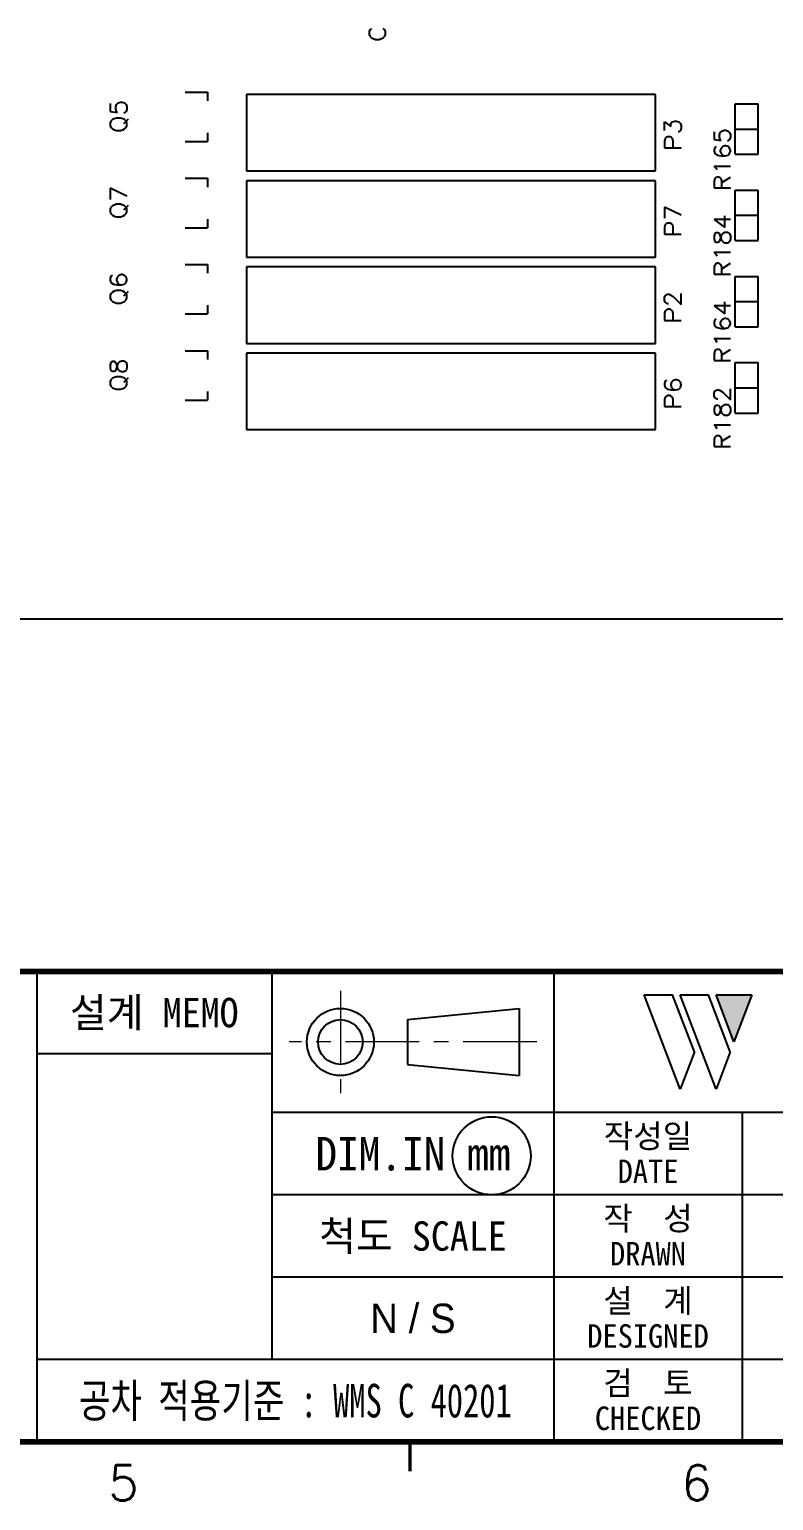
# Model space of a CAD drawing. Extents: x 295 to 953, y 10 to 290.
# Drawn here: x 703.4 to 766.7, y 10 to 135.1 of the extents above; entities that cross this region are included whole.
import ezdxf
from ezdxf.enums import TextEntityAlignment as Align

# ---------------------------------------------------------------- set-up
doc = ezdxf.new("R2010")
doc.units = 0
doc.header["$LTSCALE"] = 5
doc.header["$MEASUREMENT"] = 0
doc.linetypes.add('CENTER', pattern=[2, 1.25, -0.25, 0.25, -0.25])
doc.layers.get('0').update_dxf_attribs({"linetype": 'CONTINUOUS', "lineweight": 25})
doc.layers.add('2', color=2, linetype='CENTER', lineweight=13)
for name, color, linetype in [('DV-INT-A3_TSK', 14, 'CONTINUOUS'), ('SHEET', 3, 'CONTINUOUS'), ('문자', 4, 'CONTINUOUS'), ('테두리', 3, 'CONTINUOUS')]:
    doc.layers.add(name, color=color, linetype=linetype)
doc.styles.add('MARK', font='ARLRDBD.TTF')
doc.styles.get("Standard").update_dxf_attribs({"font": 'simplex.shx'})
doc.styles.add('굴림', font='')
doc.styles.add('굴림체', font='')
doc.styles.get('굴림').set_extended_font_data('Gulim')
doc.styles.get('굴림체').set_extended_font_data('GulimChe')

# ---------------------------------------------------------------- blocks, each defined once
blk = doc.blocks.new('B')
at = {"layer": '문자'}
blk.add_hatch(color=256, dxfattribs=at).paths.add_polyline_path([(13.79, 10), (15.31, 6), (16.84, 10)])
at = {"color": 4, "const_width": 0.6}
blk.add_lwpolyline([(48.46, 10.32, 1), (49.06, 10.32, 1)], format="xyb", close=True, dxfattribs=at)
at = {"layer": '문자'}
for p, q in [((10.73, 2), (7.68, 10)), ((7.68, 10), (10.09, 10)), ((11.94, 5.16), (10.09, 10)), ((10.73, 10), (13.15, 10)), ((13.79, 2), (10.73, 10)), ((14.99, 5.16), (13.15, 10)), ((13.79, 10), (16.84, 10)), ((15.31, 6), (13.79, 10)), ((16.84, 10), (15.31, 6)), ((11.94, 5.16), (10.73, 2)), ((14.99, 5.16), (13.79, 2))]:
    blk.add_line(p, q, dxfattribs=at)
at = {"layer": '문자', "style": 'MARK', "oblique": 15}
blk.add_text('WOOJIN', height=6.5, dxfattribs=at).set_placement((36.4, 6), align=Align.MIDDLE_CENTER)
blk = doc.blocks.new('C')
at = {"layer": '2'}
for p, q in [((252.83, 53.35), (252.83, 44.65)), ((269.53, 49), (248.48, 49))]:
    blk.add_line(p, q, dxfattribs=at)
at = {"layer": 'SHEET'}
for p, q in [((227, 55), (227, 15)), ((247, 55), (247, 22)), ((271, 55), (271, 15)), ((271, 55), (271, 15)), ((247, 48), (227, 48)), ((333, 43), (247, 43)), ((287, 43), (287, 15)), ((333, 36), (247, 36)), ((311, 29), (247, 29)), ((311, 22), (227, 22))]:
    blk.add_line(p, q, dxfattribs=at)
at = {"layer": 'SHEET', "color": 4}
for p, q in [((258.53, 50.9), (268.03, 51.85)), ((268.03, 51.85), (268.03, 46.15)), ((258.53, 50.9), (258.53, 47.1)), ((258.53, 47.1), (268.03, 46.15))]:
    blk.add_line(p, q, dxfattribs=at)
for radius in [2.85, 1.9]:
    blk.add_circle((252.83, 49), radius, dxfattribs=at)
at = {"layer": 'SHEET'}
blk.add_circle((265.7, 39.32), 3.32, dxfattribs=at)
at = {"layer": '테두리'}
for points, const_width in [([(15, 285), (15, 15), (405, 15), (405, 285), (15, 285)], 0.5), ([(15, 55), (405, 55)], 0.5), ([(258.75, 12.5), (258.75, 15)], 0.3)]:
    blk.add_lwpolyline(points, dxfattribs=dict(at, const_width=const_width))
blk.add_blockref('B', (271, 43))
at = {"layer": '문자', "style": '굴림체'}
for s, height, p in [('설계 MEMO', 2.5, (237, 51.5)), ('작성일', 2, (279, 41)), ('DIM.IN mm', 2.85, (259, 39.5)), ('DATE', 2, (279, 38)), ('작  성', 2, (279, 34)), ('척도 SCALE', 2.5, (259, 32.5)), ('DRAWN', 2, (279, 31)), ('설  계', 2, (279, 27)), ('DESIGNED', 2, (279, 24)), ('검  토', 2, (279, 20)), ('CHECKED', 2, (279, 17))]:
    blk.add_text(s, height=height, dxfattribs=at).set_placement(p, align=Align.MIDDLE_CENTER)
at = {"layer": '문자', "style": '굴림체', "width": 0.75}
blk.add_text('공차 적용기준 : WMS C 40201', height=2.85, dxfattribs=at).set_placement((249, 18.5), align=Align.MIDDLE_CENTER)
at = {"layer": '문자'}
for s, p in [('5', (234.38, 11.5)), ('6', (283.12, 11.5))]:
    blk.add_text(s, height=3, dxfattribs=at).set_placement(p, align=Align.MIDDLE)

msp = doc.modelspace()

# ---------------------------------------------------------------- linework, layer by layer
at = {"layer": 'DV-INT-A3_TSK', "color": 7}
for p, q in [((732.46, 135.2), (732.32, 135.07)), ((733.59, 135.07), (733.45, 135.2)), ((732.32, 135.07), (732.26, 134.94)), ((732.26, 134.94), (732.26, 134.67)), ((732.26, 134.67), (732.32, 134.54)), ((732.32, 134.54), (732.46, 134.4)), ((732.46, 134.4), (732.59, 134.34)), ((732.59, 134.34), (732.79, 134.27)), ((732.79, 134.27), (733.12, 134.27)), ((733.12, 134.27), (733.32, 134.34)), ((733.32, 134.34), (733.45, 134.4)), ((733.45, 134.4), (733.59, 134.54)), ((733.65, 134.94), (733.59, 135.07)), ((733.59, 134.54), (733.65, 134.67)), ((733.65, 134.67), (733.65, 134.94)), ((710.91, 128.86), (711.11, 128.93)), ((711.11, 128.93), (711.24, 128.93)), ((711.24, 128.93), (711.44, 128.86)), ((716.62, 129.79), (718.51, 129.79)), ((718.51, 129.79), (718.51, 129.05)), ((737.13, 129.58), (721.83, 129.58)), ((721.83, 129.58), (721.83, 123.08)), ((756.61, 129.58), (737.13, 129.58)), ((756.61, 123.08), (756.61, 129.58)), ((710.24, 128.8), (710.24, 128.13)), ((710.24, 128.13), (710.84, 128.06)), ((710.71, 128.53), (710.77, 128.73)), ((710.71, 128.33), (710.71, 128.53)), ((710.77, 128.13), (710.71, 128.33)), ((710.77, 128.73), (710.91, 128.86)), ((710.84, 128.06), (710.77, 128.13)), ((711.51, 128.06), (711.38, 127.99)), ((711.44, 128.86), (711.58, 128.73)), ((711.58, 128.13), (711.51, 128.06)), ((711.58, 128.73), (711.65, 128.53)), ((711.65, 128.33), (711.58, 128.13)), ((711.65, 128.53), (711.65, 128.33)), ((763.38, 124.5), (763.38, 128.78)), ((763.38, 128.78), (765.36, 128.78)), ((765.36, 124.5), (765.36, 128.78)), ((710.3, 127.32), (710.24, 127.18)), ((710.24, 127.18), (710.24, 126.91)), ((710.24, 126.91), (710.3, 126.78)), ((710.44, 127.45), (710.3, 127.32)), ((710.3, 126.78), (710.44, 126.65)), ((710.57, 127.52), (710.44, 127.45)), ((710.44, 126.65), (710.57, 126.58)), ((710.77, 127.58), (710.57, 127.52)), ((710.57, 126.58), (710.77, 126.51)), ((711.11, 127.58), (710.77, 127.58)), ((710.77, 126.51), (711.11, 126.51)), ((711.31, 127.52), (711.11, 127.58)), ((711.11, 126.51), (711.31, 126.58)), ((711.44, 127.45), (711.31, 127.52)), ((711.31, 126.58), (711.44, 126.65)), ((711.38, 127.12), (711.78, 127.52)), ((711.58, 127.32), (711.44, 127.45)), ((711.44, 126.65), (711.58, 126.78)), ((711.65, 127.18), (711.58, 127.32)), ((711.58, 126.78), (711.65, 126.91)), ((711.65, 126.91), (711.65, 127.18)), ((757.38, 126.52), (757.38, 127.26)), ((757.38, 127.26), (757.92, 126.86)), ((757.92, 127.06), (757.99, 127.19)), ((757.92, 126.86), (757.92, 127.06)), ((757.99, 127.19), (758.05, 127.26)), ((758.05, 127.26), (758.26, 127.32)), ((758.26, 127.32), (758.39, 127.32)), ((758.39, 127.32), (758.59, 127.26)), ((758.66, 126.45), (758.53, 126.39)), ((758.59, 127.26), (758.73, 127.12)), ((758.73, 126.52), (758.66, 126.45)), ((758.73, 127.12), (758.79, 126.92)), ((758.79, 126.72), (758.73, 126.52)), ((758.79, 126.92), (758.79, 126.72)), ((761.6, 126.41), (761.6, 125.74)), ((762.13, 126.34), (762.26, 126.47)), ((762.26, 126.47), (762.46, 126.54)), ((762.46, 126.54), (762.59, 126.54)), ((762.59, 126.54), (762.79, 126.47)), ((762.79, 126.47), (762.92, 126.34)), ((763.38, 126.64), (765.36, 126.64)), ((716.62, 125.59), (718.51, 125.59)), ((718.51, 126.33), (718.51, 125.59)), ((757.45, 125.85), (757.38, 125.64)), ((757.38, 125.64), (757.38, 125.04)), ((757.52, 125.91), (757.45, 125.85)), ((757.65, 125.98), (757.52, 125.91)), ((757.85, 125.98), (757.65, 125.98)), ((757.99, 125.91), (757.85, 125.98)), ((758.05, 125.85), (757.99, 125.91)), ((758.12, 125.64), (758.05, 125.85)), ((758.12, 125.04), (758.12, 125.64)), ((761.6, 125.74), (762.19, 125.68)), ((761.79, 125.15), (761.67, 125.08)), ((762.06, 126.14), (762.13, 126.34)), ((762.06, 125.94), (762.06, 126.14)), ((762.13, 125.74), (762.06, 125.94)), ((762.19, 125.68), (762.13, 125.74)), ((762.33, 125.15), (762.19, 125.02)), ((762.52, 125.21), (762.33, 125.15)), ((762.59, 125.21), (762.52, 125.21)), ((762.79, 125.15), (762.59, 125.21)), ((762.86, 125.68), (762.73, 125.61)), ((762.92, 125.02), (762.79, 125.15)), ((762.92, 125.74), (762.86, 125.68)), ((762.92, 126.34), (762.99, 126.14)), ((762.99, 125.94), (762.92, 125.74)), ((762.99, 126.14), (762.99, 125.94)), ((757.38, 125.04), (758.79, 125.04)), ((761.67, 125.08), (761.6, 124.88)), ((761.6, 124.88), (761.6, 124.75)), ((761.6, 124.75), (761.67, 124.55)), ((761.67, 124.55), (761.86, 124.42)), ((761.86, 124.42), (762.19, 124.35)), ((762.19, 125.02), (762.13, 124.81)), ((762.13, 124.81), (762.13, 124.75)), ((762.13, 124.75), (762.19, 124.55)), ((762.19, 124.55), (762.33, 124.42)), ((762.19, 124.35), (762.52, 124.35)), ((762.33, 124.42), (762.52, 124.35)), ((762.52, 124.35), (762.79, 124.42)), ((762.79, 124.42), (762.92, 124.55)), ((762.99, 124.81), (762.92, 125.02)), ((762.92, 124.55), (762.99, 124.75)), ((762.99, 124.75), (762.99, 124.81)), ((763.38, 124.5), (765.36, 124.5)), ((721.83, 123.08), (756.61, 123.08)), ((761.79, 123.29), (761.6, 123.49)), ((761.6, 123.49), (762.99, 123.49)), ((761.86, 123.16), (761.79, 123.29)), ((711.65, 120.93), (710.24, 121.6)), ((710.24, 121.6), (710.24, 120.66)), ((716.62, 122.46), (718.51, 122.46)), ((718.51, 122.46), (718.51, 121.71)), ((737.13, 122.24), (721.83, 122.24)), ((721.83, 122.24), (721.83, 115.75)), ((756.61, 122.24), (737.13, 122.24)), ((756.61, 115.75), (756.61, 122.24)), ((761.67, 122.43), (761.6, 122.23)), ((761.6, 122.23), (761.6, 121.63)), ((761.6, 121.63), (762.99, 121.63)), ((761.73, 122.5), (761.67, 122.43)), ((761.86, 122.56), (761.73, 122.5)), ((762, 122.56), (761.86, 122.56)), ((762.13, 122.5), (762, 122.56)), ((762.19, 122.43), (762.13, 122.5)), ((762.26, 122.23), (762.19, 122.43)), ((762.26, 122.1), (762.99, 122.56)), ((762.26, 121.63), (762.26, 122.23)), ((763.38, 117.16), (763.38, 121.45)), ((763.38, 121.45), (765.36, 121.45)), ((765.36, 117.16), (765.36, 121.45)), ((710.44, 120.12), (710.3, 119.98)), ((710.57, 120.18), (710.44, 120.12)), ((710.77, 120.25), (710.57, 120.18)), ((711.11, 120.25), (710.77, 120.25)), ((711.31, 120.18), (711.11, 120.25)), ((711.44, 120.12), (711.31, 120.18)), ((711.38, 119.78), (711.78, 120.18)), ((711.58, 119.98), (711.44, 120.12)), ((710.3, 119.98), (710.24, 119.85)), ((710.24, 119.85), (710.24, 119.58)), ((710.24, 119.58), (710.3, 119.45)), ((710.3, 119.45), (710.44, 119.31)), ((710.44, 119.31), (710.57, 119.24)), ((710.57, 119.24), (710.77, 119.18)), ((710.77, 119.18), (711.11, 119.18)), ((711.11, 119.18), (711.31, 119.24)), ((711.31, 119.24), (711.44, 119.31)), ((711.44, 119.31), (711.58, 119.45)), ((711.65, 119.85), (711.58, 119.98)), ((711.58, 119.45), (711.65, 119.58)), ((711.65, 119.58), (711.65, 119.85)), ((718.51, 118.99), (718.51, 118.25)), ((758.79, 119.32), (757.38, 119.99)), ((757.38, 119.99), (757.38, 119.05)), ((762.99, 118.94), (761.6, 118.94)), ((761.6, 118.94), (762.52, 118.28)), ((762.52, 118.28), (762.52, 119.27)), ((763.38, 119.31), (765.36, 119.31)), ((716.62, 118.25), (718.51, 118.25)), ((757.45, 118.51), (757.38, 118.31)), ((757.38, 118.31), (757.38, 117.71)), ((757.38, 117.71), (758.79, 117.71)), ((757.52, 118.58), (757.45, 118.51)), ((757.65, 118.65), (757.52, 118.58)), ((757.85, 118.65), (757.65, 118.65)), ((757.99, 118.58), (757.85, 118.65)), ((758.05, 118.51), (757.99, 118.58)), ((758.12, 118.31), (758.05, 118.51)), ((758.12, 117.71), (758.12, 118.31)), ((761.67, 117.75), (761.6, 117.55)), ((761.79, 117.81), (761.67, 117.75)), ((761.93, 117.81), (761.79, 117.81)), ((762.06, 117.75), (761.93, 117.81)), ((762.13, 117.61), (762.06, 117.75)), ((762.19, 117.35), (762.13, 117.61)), ((762.19, 117.48), (762.26, 117.68)), ((762.26, 117.68), (762.39, 117.81)), ((762.39, 117.81), (762.52, 117.88)), ((762.52, 117.88), (762.73, 117.88)), ((762.73, 117.88), (762.86, 117.81)), ((762.86, 117.81), (762.92, 117.75)), ((762.92, 117.75), (762.99, 117.55)), ((761.6, 117.55), (761.6, 117.28)), ((761.6, 117.28), (761.67, 117.08)), ((761.67, 117.08), (761.79, 117.02)), ((761.79, 117.02), (761.93, 117.02)), ((761.93, 117.02), (762.06, 117.08)), ((762.06, 117.08), (762.13, 117.22)), ((762.13, 117.22), (762.19, 117.48)), ((762.26, 117.15), (762.19, 117.35)), ((762.39, 117.02), (762.26, 117.15)), ((762.52, 116.95), (762.39, 117.02)), ((762.73, 116.95), (762.52, 116.95)), ((762.86, 117.02), (762.73, 116.95)), ((762.92, 117.08), (762.86, 117.02)), ((762.99, 117.28), (762.92, 117.08)), ((762.99, 117.55), (762.99, 117.28)), ((763.38, 117.16), (765.36, 117.16)), ((716.62, 115.12), (718.51, 115.12)), ((718.51, 115.12), (718.51, 114.38)), ((721.83, 115.75), (756.61, 115.75)), ((761.79, 115.95), (761.6, 116.16)), ((761.6, 116.16), (762.99, 116.16)), ((761.73, 115.16), (761.67, 115.1)), ((761.86, 115.23), (761.73, 115.16)), ((761.86, 115.82), (761.79, 115.95)), ((762, 115.23), (761.86, 115.23)), ((762.13, 115.16), (762, 115.23)), ((762.19, 115.1), (762.13, 115.16)), ((762.26, 114.76), (762.99, 115.23)), ((710.3, 114.13), (710.24, 113.93)), ((710.24, 113.93), (710.24, 113.79)), ((710.44, 114.19), (710.3, 114.13)), ((710.84, 114.06), (710.77, 113.86)), ((710.77, 113.86), (710.77, 113.79)), ((710.97, 114.19), (710.84, 114.06)), ((711.18, 114.26), (710.97, 114.19)), ((711.24, 114.26), (711.18, 114.26)), ((711.44, 114.19), (711.24, 114.26)), ((711.58, 114.06), (711.44, 114.19)), ((711.65, 113.86), (711.58, 114.06)), ((711.65, 113.79), (711.65, 113.86)), ((737.13, 114.91), (721.83, 114.91)), ((721.83, 114.91), (721.83, 108.41)), ((756.61, 114.91), (737.13, 114.91)), ((756.61, 108.41), (756.61, 114.91)), ((761.67, 115.1), (761.6, 114.89)), ((761.6, 114.89), (761.6, 114.3)), ((761.6, 114.3), (762.99, 114.3)), ((762.26, 114.89), (762.19, 115.1)), ((762.26, 114.3), (762.26, 114.89)), ((763.38, 109.83), (763.38, 114.11)), ((763.38, 114.11), (765.36, 114.11)), ((765.36, 109.83), (765.36, 114.11)), ((710.24, 113.79), (710.3, 113.59)), ((710.3, 112.65), (710.24, 112.51)), ((710.3, 113.59), (710.51, 113.46)), ((710.44, 112.78), (710.3, 112.65)), ((710.57, 112.85), (710.44, 112.78)), ((710.51, 113.46), (710.84, 113.39)), ((710.77, 112.92), (710.57, 112.85)), ((710.77, 113.79), (710.84, 113.59)), ((711.11, 112.92), (710.77, 112.92)), ((710.84, 113.59), (710.97, 113.46)), ((710.84, 113.39), (711.18, 113.39)), ((710.97, 113.46), (711.18, 113.39)), ((711.31, 112.85), (711.11, 112.92)), ((711.18, 113.39), (711.44, 113.46)), ((711.44, 112.78), (711.31, 112.85)), ((711.38, 112.45), (711.78, 112.85)), ((711.44, 113.46), (711.58, 113.59)), ((711.58, 112.65), (711.44, 112.78)), ((711.58, 113.59), (711.65, 113.79)), ((711.65, 112.51), (711.58, 112.65)), ((758.79, 111.72), (758.79, 112.66)), ((710.24, 112.51), (710.24, 112.25)), ((710.24, 112.25), (710.3, 112.11)), ((710.3, 112.11), (710.44, 111.98)), ((710.44, 111.98), (710.57, 111.91)), ((710.57, 111.91), (710.77, 111.84)), ((710.77, 111.84), (711.11, 111.84)), ((711.11, 111.84), (711.31, 111.91)), ((711.31, 111.91), (711.44, 111.98)), ((711.44, 111.98), (711.58, 112.11)), ((711.58, 112.11), (711.65, 112.25)), ((711.65, 112.25), (711.65, 112.51)), ((718.51, 111.66), (718.51, 110.92)), ((757.38, 112.32), (757.45, 112.46)), ((757.38, 112.05), (757.38, 112.32)), ((757.45, 111.92), (757.38, 112.05)), ((757.45, 112.46), (757.52, 112.52)), ((757.52, 111.85), (757.45, 111.92)), ((757.52, 112.52), (757.65, 112.59)), ((757.65, 111.78), (757.52, 111.85)), ((757.65, 112.59), (757.78, 112.59)), ((757.72, 111.78), (757.65, 111.78)), ((757.78, 112.59), (757.92, 112.52)), ((757.92, 112.52), (758.12, 112.39)), ((758.12, 112.39), (758.79, 111.72)), ((762.99, 111.6), (761.6, 111.6)), ((761.6, 111.6), (762.52, 110.94)), ((762.52, 110.94), (762.52, 111.94)), ((763.38, 111.97), (765.36, 111.97)), ((716.62, 110.92), (718.51, 110.92)), ((757.45, 111.18), (757.38, 110.98)), ((757.38, 110.98), (757.38, 110.37)), ((757.38, 110.37), (758.79, 110.37)), ((757.52, 111.24), (757.45, 111.18)), ((757.65, 111.31), (757.52, 111.24)), ((757.85, 111.31), (757.65, 111.31)), ((757.99, 111.24), (757.85, 111.31)), ((758.05, 111.18), (757.99, 111.24)), ((758.12, 110.98), (758.05, 111.18)), ((758.12, 110.37), (758.12, 110.98)), ((761.67, 110.41), (761.6, 110.21)), ((761.6, 110.21), (761.6, 110.08)), ((761.79, 110.48), (761.67, 110.41)), ((762.19, 110.35), (762.13, 110.15)), ((762.13, 110.15), (762.13, 110.08)), ((762.33, 110.48), (762.19, 110.35)), ((762.52, 110.54), (762.33, 110.48)), ((762.59, 110.54), (762.52, 110.54)), ((762.79, 110.48), (762.59, 110.54)), ((762.92, 110.35), (762.79, 110.48)), ((762.99, 110.15), (762.92, 110.35)), ((762.99, 110.08), (762.99, 110.15)), ((761.6, 110.08), (761.67, 109.88)), ((761.67, 109.88), (761.86, 109.75)), ((761.86, 109.75), (762.19, 109.69)), ((762.13, 110.08), (762.19, 109.88)), ((762.19, 109.88), (762.33, 109.75)), ((762.19, 109.69), (762.52, 109.69)), ((762.33, 109.75), (762.52, 109.69)), ((762.52, 109.69), (762.79, 109.75)), ((762.79, 109.75), (762.92, 109.88)), ((762.92, 109.88), (762.99, 110.08)), ((763.38, 109.83), (765.36, 109.83)), ((716.62, 107.79), (718.51, 107.79)), ((718.51, 107.79), (718.51, 107.04)), ((721.83, 108.41), (756.61, 108.41)), ((761.79, 108.62), (761.6, 108.82)), ((761.6, 108.82), (762.99, 108.82)), ((761.67, 107.76), (761.6, 107.56)), ((761.73, 107.83), (761.67, 107.76)), ((761.86, 107.89), (761.73, 107.83)), ((761.86, 108.49), (761.79, 108.62)), ((762, 107.89), (761.86, 107.89)), ((762.13, 107.83), (762, 107.89)), ((762.19, 107.76), (762.13, 107.83)), ((762.26, 107.56), (762.19, 107.76)), ((762.26, 107.43), (762.99, 107.89)), ((710.3, 106.79), (710.24, 106.59)), ((710.24, 106.59), (710.24, 106.32)), ((710.44, 106.86), (710.3, 106.79)), ((710.57, 106.86), (710.44, 106.86)), ((710.71, 106.79), (710.57, 106.86)), ((710.77, 106.66), (710.71, 106.79)), ((710.84, 106.39), (710.77, 106.66)), ((710.77, 106.26), (710.84, 106.53)), ((710.84, 106.53), (710.91, 106.73)), ((710.91, 106.19), (710.84, 106.39)), ((710.91, 106.73), (711.04, 106.86)), ((711.04, 106.86), (711.18, 106.93)), ((711.18, 106.93), (711.38, 106.93)), ((711.38, 106.93), (711.51, 106.86)), ((711.51, 106.86), (711.58, 106.79)), ((711.58, 106.79), (711.65, 106.59)), ((711.65, 106.59), (711.65, 106.32)), ((737.13, 107.57), (721.83, 107.57)), ((721.83, 107.57), (721.83, 101.08)), ((756.61, 107.57), (737.13, 107.57)), ((756.61, 101.08), (756.61, 107.57)), ((761.6, 107.56), (761.6, 106.97)), ((761.6, 106.97), (762.99, 106.97)), ((762.26, 106.97), (762.26, 107.56)), ((763.38, 102.49), (763.38, 106.78)), ((763.38, 106.78), (765.36, 106.78)), ((765.36, 102.49), (765.36, 106.78)), ((710.24, 106.32), (710.3, 106.12)), ((710.3, 105.31), (710.24, 105.18)), ((710.24, 105.18), (710.24, 104.91)), ((710.3, 106.12), (710.44, 106.06)), ((710.44, 105.45), (710.3, 105.31)), ((710.44, 106.06), (710.57, 106.06)), ((710.57, 105.52), (710.44, 105.45)), ((710.57, 106.06), (710.71, 106.12)), ((710.77, 105.58), (710.57, 105.52)), ((710.71, 106.12), (710.77, 106.26)), ((711.11, 105.58), (710.77, 105.58)), ((711.04, 106.06), (710.91, 106.19)), ((711.18, 105.99), (711.04, 106.06)), ((711.31, 105.52), (711.11, 105.58)), ((711.38, 105.99), (711.18, 105.99)), ((711.44, 105.45), (711.31, 105.52)), ((711.51, 106.06), (711.38, 105.99)), ((711.38, 105.11), (711.78, 105.52)), ((711.58, 105.31), (711.44, 105.45)), ((711.58, 106.12), (711.51, 106.06)), ((711.65, 106.32), (711.58, 106.12)), ((711.65, 105.18), (711.58, 105.31)), ((711.65, 104.91), (711.65, 105.18)), ((757.45, 105.19), (757.38, 104.99)), ((757.58, 105.26), (757.45, 105.19)), ((757.99, 105.12), (757.92, 104.92)), ((758.12, 105.26), (757.99, 105.12)), ((758.32, 105.32), (758.12, 105.26)), ((758.39, 105.32), (758.32, 105.32)), ((758.59, 105.26), (758.39, 105.32)), ((758.73, 105.12), (758.59, 105.26)), ((758.79, 104.92), (758.73, 105.12)), ((710.24, 104.91), (710.3, 104.78)), ((710.3, 104.78), (710.44, 104.64)), ((710.44, 104.64), (710.57, 104.58)), ((710.57, 104.58), (710.77, 104.51)), ((710.77, 104.51), (711.11, 104.51)), ((711.11, 104.51), (711.31, 104.58)), ((711.31, 104.58), (711.44, 104.64)), ((711.44, 104.64), (711.58, 104.78)), ((711.58, 104.78), (711.65, 104.91)), ((718.51, 104.32), (718.51, 103.58)), ((757.38, 104.99), (757.38, 104.85)), ((757.38, 104.85), (757.45, 104.65)), ((757.45, 104.65), (757.65, 104.52)), ((757.52, 103.91), (757.45, 103.84)), ((757.65, 103.98), (757.52, 103.91)), ((757.65, 104.52), (757.99, 104.45)), ((757.85, 103.98), (757.65, 103.98)), ((757.99, 103.91), (757.85, 103.98)), ((757.92, 104.92), (757.92, 104.85)), ((757.92, 104.85), (757.99, 104.65)), ((757.99, 104.65), (758.12, 104.52)), ((757.99, 104.45), (758.32, 104.45)), ((758.05, 103.84), (757.99, 103.91)), ((758.12, 104.52), (758.32, 104.45)), ((758.32, 104.45), (758.59, 104.52)), ((758.59, 104.52), (758.73, 104.65)), ((758.73, 104.65), (758.79, 104.85)), ((758.79, 104.85), (758.79, 104.92)), ((761.6, 104.21), (761.67, 104.34)), ((761.6, 103.94), (761.6, 104.21)), ((761.67, 103.81), (761.6, 103.94)), ((761.67, 104.34), (761.73, 104.4)), ((761.73, 104.4), (761.86, 104.47)), ((761.86, 104.47), (762, 104.47)), ((762, 104.47), (762.13, 104.4)), ((762.13, 104.4), (762.33, 104.27)), ((762.33, 104.27), (762.99, 103.61)), ((762.99, 103.61), (762.99, 104.54)), ((763.38, 104.64), (765.36, 104.64)), ((716.62, 103.58), (718.51, 103.58)), ((757.45, 103.84), (757.38, 103.64)), ((757.38, 103.64), (757.38, 103.04)), ((757.38, 103.04), (758.79, 103.04)), ((758.12, 103.64), (758.05, 103.84)), ((758.12, 103.04), (758.12, 103.64)), ((761.67, 103.08), (761.6, 102.88)), ((761.6, 102.88), (761.6, 102.61)), ((761.6, 102.61), (761.67, 102.41)), ((761.73, 103.74), (761.67, 103.81)), ((761.79, 103.14), (761.67, 103.08)), ((761.86, 103.68), (761.73, 103.74)), ((761.93, 103.14), (761.79, 103.14)), ((761.93, 103.68), (761.86, 103.68)), ((762.06, 103.08), (761.93, 103.14)), ((762.13, 102.95), (762.06, 103.08)), ((762.19, 102.68), (762.13, 102.95)), ((762.13, 102.55), (762.19, 102.81)), ((762.19, 102.81), (762.26, 103.01)), ((762.26, 102.48), (762.19, 102.68)), ((762.26, 103.01), (762.39, 103.14)), ((762.39, 103.14), (762.52, 103.21)), ((762.52, 103.21), (762.73, 103.21)), ((762.73, 103.21), (762.86, 103.14)), ((762.86, 103.14), (762.92, 103.08)), ((762.92, 103.08), (762.99, 102.88)), ((762.99, 102.61), (762.92, 102.41)), ((762.99, 102.88), (762.99, 102.61)), ((761.79, 101.29), (761.6, 101.49)), ((761.6, 101.49), (762.99, 101.49)), ((761.67, 102.41), (761.79, 102.35)), ((761.79, 102.35), (761.93, 102.35)), ((761.93, 102.35), (762.06, 102.41)), ((762.06, 102.41), (762.13, 102.55)), ((762.39, 102.35), (762.26, 102.48)), ((762.52, 102.28), (762.39, 102.35)), ((762.73, 102.28), (762.52, 102.28)), ((762.86, 102.35), (762.73, 102.28)), ((762.92, 102.41), (762.86, 102.35)), ((763.38, 102.49), (765.36, 102.49)), ((721.83, 101.08), (756.61, 101.08)), ((761.67, 100.43), (761.6, 100.23)), ((761.6, 100.23), (761.6, 99.63)), ((761.73, 100.49), (761.67, 100.43)), ((761.86, 100.56), (761.73, 100.49)), ((761.86, 101.16), (761.79, 101.29)), ((762, 100.56), (761.86, 100.56)), ((762.13, 100.49), (762, 100.56)), ((762.19, 100.43), (762.13, 100.49)), ((762.26, 100.23), (762.19, 100.43)), ((762.26, 100.1), (762.99, 100.56)), ((762.26, 99.63), (762.26, 100.23)), ((761.6, 99.63), (762.99, 99.63)), ((510.41, 85), (863.51, 85))]:
    msp.add_line(p, q, dxfattribs=at)

# ---------------------------------------------------------------- block references
msp.add_blockref('C', (476.98, 0))

# ---------------------------------------------------------------- texts
at = {"layer": '문자', "style": '굴림'}
msp.add_text('N / S', height=2.5, dxfattribs=at).set_placement((735.98, 25.5), align=Align.MIDDLE_CENTER)

doc.saveas('drawing.dxf')
